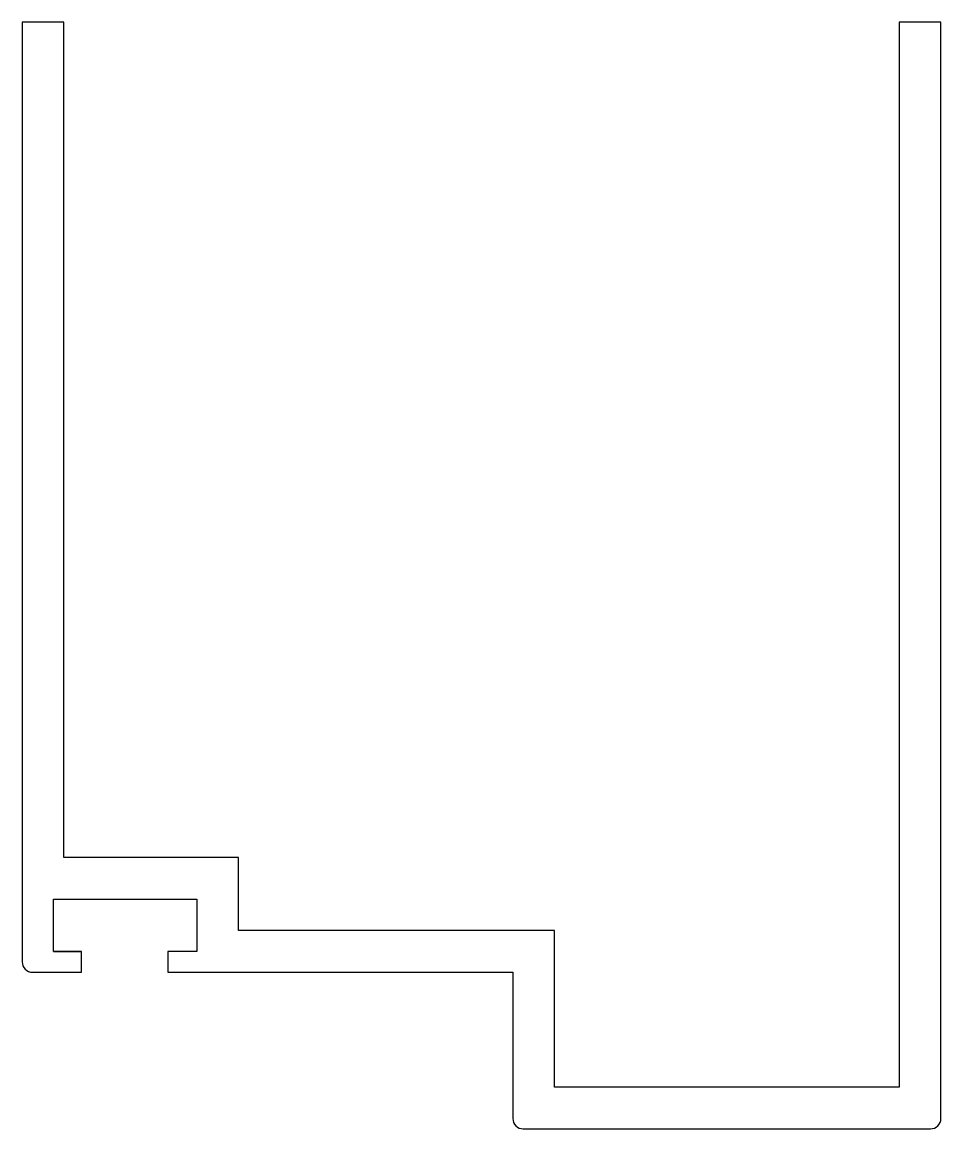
# Model space of a CAD drawing. Extents: x 149.7 to 193.7, y 193.1 to 246.1.
import ezdxf

# ---------------------------------------------------------------- set-up
doc = ezdxf.new("R2010")
doc.units = 0
doc.layers.add('ANA', color=220, linetype='CONTINUOUS')

msp = doc.modelspace()

# ---------------------------------------------------------------- linework, layer by layer
at = {"layer": 'ANA'}
msp.add_lwpolyline([(151.183, 201.591), (152.521, 201.591), (151.183, 201.591), (151.183, 204.091), (158.049, 204.091), (158.049, 201.591), (156.654, 201.591), (156.654, 200.591), (173.183, 200.591), (173.183, 193.591, 0.414214), (173.683, 193.091), (193.183, 193.091, 0.414214), (193.683, 193.591), (193.683, 246.091), (191.683, 246.091), (191.683, 195.091), (175.183, 195.091), (175.183, 202.591), (160.049, 202.591), (160.049, 206.091), (151.683, 206.091), (151.683, 246.091), (149.683, 246.091), (149.683, 201.091, 0.414214), (150.183, 200.591), (152.521, 200.591), (152.521, 201.591)], format="xyb", close=True, dxfattribs=at)

doc.saveas('drawing.dxf')
